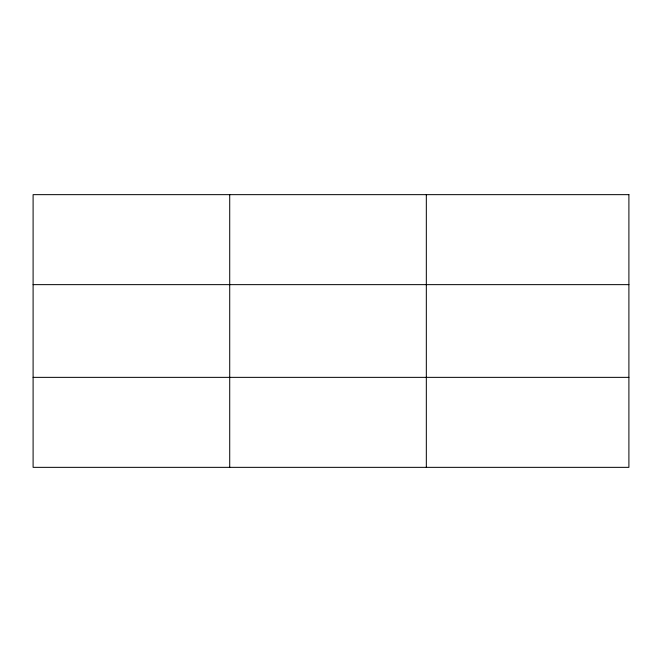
<?xml version="1.0" encoding="UTF-8"?>
<svg xmlns="http://www.w3.org/2000/svg" width="662" height="662" viewBox="0 0 662 662"><rect width="100%" height="100%" fill="white"/><g stroke="black" fill="none" stroke-linecap="round" stroke-linejoin="round"><path stroke-width="0.99" d="M229.714 467.347L229.714 194.653M426.328 467.347L426.328 194.653M33.1 284.643L628.9 284.643M33.1 377.357L628.9 377.357M628.9 194.653L628.9 467.347L33.1 467.347L33.1 194.653L628.9 194.653"/></g></svg>
